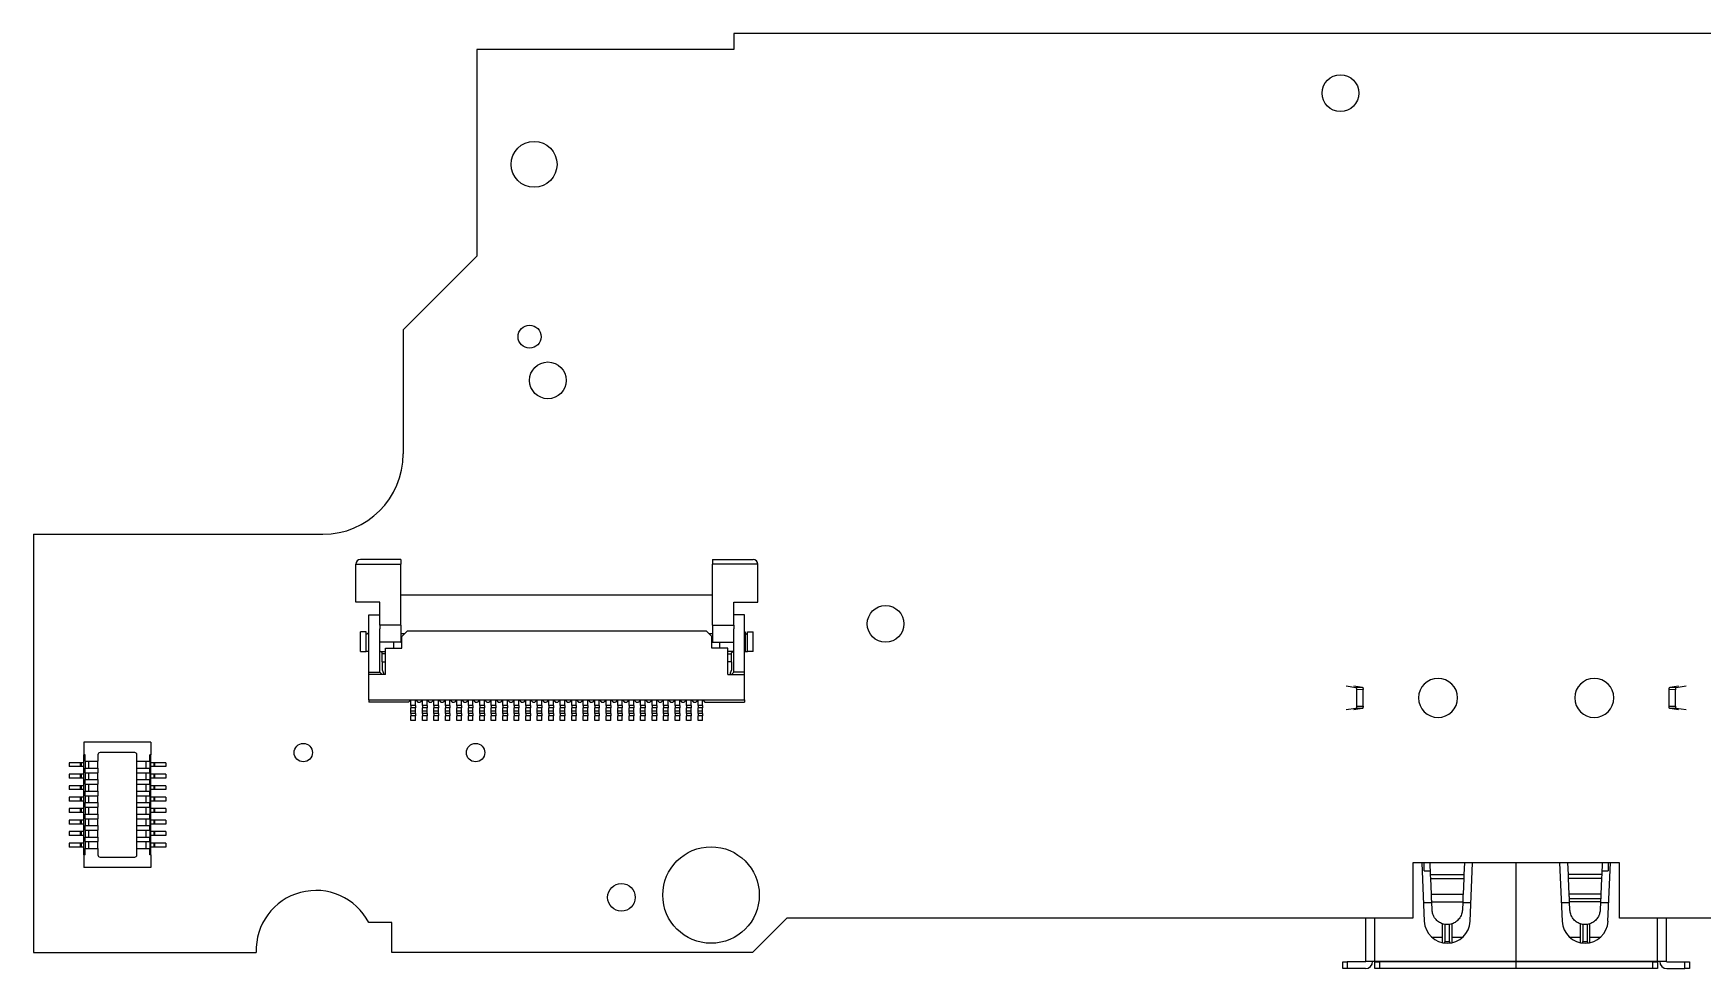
# Model space of a CAD drawing. Header units: millimetres. Extents: x -32 to 136, y -4 to 158.
# Drawn here: x 71.39 to 107.72, y 137.78 to 158.13 of the extents above; entities that cross this region are included whole.
import ezdxf

# ---------------------------------------------------------------- set-up
doc = ezdxf.new("R2010")
doc.units = ezdxf.units.MM

msp = doc.modelspace()

# ---------------------------------------------------------------- linework, layer by layer
at = {"color": 7, "linetype": 'Continuous', "lineweight": 25}
for p, q in [((86.641, 158.135), (86.641, 157.785)), ((120.741, 158.135), (86.641, 158.135)), ((81.041, 157.785), (81.041, 153.285)), ((86.641, 157.785), (81.041, 157.785)), ((81.041, 153.285), (79.441, 151.685)), ((79.441, 151.685), (79.441, 148.985)), ((71.391, 147.235), (71.391, 138.135)), ((71.391, 147.235), (77.691, 147.235)), ((78.409, 146.585), (79.391, 146.585)), ((78.409, 145.76), (78.409, 146.585)), ((79.391, 146.685), (78.509, 146.685)), ((79.391, 146.685), (79.391, 146.585)), ((79.391, 145.26), (79.391, 146.585)), ((86.176, 146.685), (87.059, 146.685)), ((86.176, 146.685), (86.176, 146.585)), ((87.159, 146.585), (86.176, 146.585)), ((86.176, 145.26), (86.176, 146.585)), ((87.159, 145.76), (87.159, 146.585)), ((78.934, 145.76), (78.409, 145.76)), ((78.934, 145.26), (78.934, 145.76)), ((79.391, 145.92), (86.176, 145.92)), ((86.634, 145.26), (86.634, 145.76)), ((86.634, 145.76), (87.159, 145.76)), ((78.696, 145.485), (78.934, 145.485)), ((78.696, 144.235), (78.696, 145.485)), ((86.871, 145.485), (86.634, 145.485)), ((86.871, 144.235), (86.871, 145.485)), ((78.634, 145.11), (78.509, 145.11)), ((78.509, 144.685), (78.509, 145.11)), ((78.634, 144.685), (78.634, 145.11)), ((78.684, 145.11), (78.684, 144.685)), ((78.696, 145.11), (78.684, 145.11)), ((79.391, 145.26), (78.934, 145.26)), ((78.934, 145.26), (78.934, 145.177)), ((78.934, 144.235), (78.934, 145.177)), ((79.391, 145.26), (79.391, 144.885)), ((79.391, 145.075), (79.474, 145.075)), ((79.409, 145.01), (79.534, 145.135)), ((79.409, 144.76), (79.409, 145.01)), ((79.534, 145.135), (86.034, 145.135)), ((86.159, 145.01), (86.034, 145.135)), ((86.094, 145.075), (86.176, 145.075)), ((86.159, 144.76), (86.159, 145.01)), ((86.176, 145.26), (86.634, 145.26)), ((86.176, 145.26), (86.176, 144.885)), ((86.634, 145.26), (86.634, 145.177)), ((86.634, 144.235), (86.634, 145.177)), ((86.871, 145.11), (86.884, 145.11)), ((86.884, 145.11), (86.884, 144.685)), ((86.934, 144.685), (86.934, 145.11)), ((86.934, 145.11), (87.059, 145.11)), ((87.059, 144.685), (87.059, 145.11)), ((78.509, 144.685), (78.634, 144.685)), ((78.684, 144.685), (78.634, 144.685)), ((78.684, 144.685), (78.696, 144.685)), ((79.391, 144.885), (78.934, 144.885)), ((79.059, 144.635), (78.984, 144.635)), ((78.984, 144.46), (78.984, 144.635)), ((79.059, 144.185), (79.059, 144.76)), ((79.059, 144.76), (79.409, 144.76)), ((79.234, 144.76), (79.234, 144.885)), ((79.409, 144.935), (79.391, 144.935)), ((79.391, 144.885), (79.409, 144.885)), ((86.176, 144.935), (86.159, 144.935)), ((86.159, 144.885), (86.176, 144.885)), ((86.509, 144.76), (86.159, 144.76)), ((86.176, 144.885), (86.634, 144.885)), ((86.334, 144.76), (86.334, 144.885)), ((86.509, 144.185), (86.509, 144.76)), ((86.509, 144.635), (86.584, 144.635)), ((86.584, 144.46), (86.584, 144.635)), ((86.884, 144.685), (86.871, 144.685)), ((86.884, 144.685), (86.934, 144.685)), ((87.059, 144.685), (86.934, 144.685)), ((78.984, 144.46), (79.059, 144.46)), ((78.984, 144.46), (78.984, 144.285)), ((78.984, 144.285), (79.009, 144.21)), ((86.584, 144.46), (86.509, 144.46)), ((86.584, 144.285), (86.559, 144.21)), ((86.584, 144.46), (86.584, 144.285)), ((78.696, 144.235), (78.934, 144.235)), ((78.696, 144.185), (78.696, 144.235)), ((79.059, 144.185), (78.696, 144.185)), ((78.696, 143.635), (78.696, 144.185)), ((78.934, 144.235), (78.984, 144.185)), ((78.934, 144.235), (78.934, 144.235)), ((79.009, 144.21), (79.009, 144.185)), ((86.509, 144.185), (86.871, 144.185)), ((86.559, 144.21), (86.559, 144.185)), ((86.634, 144.235), (86.584, 144.185)), ((86.871, 144.235), (86.634, 144.235)), ((86.634, 144.235), (86.634, 144.235)), ((86.871, 144.185), (86.871, 144.235)), ((86.871, 143.635), (86.871, 144.185)), ((99.966, 143.94), (100.18, 143.902)), ((100.13, 143.94), (100.318, 143.907)), ((100.18, 143.902), (100.318, 143.907)), ((107.014, 143.907), (107.202, 143.94)), ((107.014, 143.907), (107.151, 143.902)), ((107.151, 143.902), (107.365, 143.94)), ((78.696, 143.635), (86.871, 143.635)), ((78.696, 143.635), (78.696, 143.585)), ((79.559, 143.585), (78.696, 143.585)), ((79.604, 143.635), (79.559, 143.585)), ((79.609, 143.51), (79.609, 143.635)), ((79.709, 143.51), (79.709, 143.635)), ((79.714, 143.635), (79.759, 143.585)), ((79.759, 143.585), (79.809, 143.585)), ((79.854, 143.635), (79.809, 143.585)), ((79.859, 143.51), (79.859, 143.635)), ((79.959, 143.51), (79.959, 143.635)), ((79.964, 143.635), (80.009, 143.585)), ((80.009, 143.585), (80.059, 143.585)), ((80.104, 143.635), (80.059, 143.585)), ((80.109, 143.51), (80.109, 143.635)), ((80.209, 143.51), (80.209, 143.635)), ((80.214, 143.635), (80.259, 143.585)), ((80.259, 143.585), (80.309, 143.585)), ((80.354, 143.635), (80.309, 143.585)), ((80.359, 143.51), (80.359, 143.635)), ((80.459, 143.51), (80.459, 143.635)), ((80.464, 143.635), (80.509, 143.585)), ((80.509, 143.585), (80.559, 143.585)), ((80.604, 143.635), (80.559, 143.585)), ((80.609, 143.51), (80.609, 143.635)), ((80.709, 143.51), (80.709, 143.635)), ((80.714, 143.635), (80.759, 143.585)), ((80.759, 143.585), (80.809, 143.585)), ((80.854, 143.635), (80.809, 143.585)), ((80.859, 143.51), (80.859, 143.635)), ((80.959, 143.51), (80.959, 143.635)), ((80.964, 143.635), (81.009, 143.585)), ((81.009, 143.585), (81.059, 143.585)), ((81.104, 143.635), (81.059, 143.585)), ((81.109, 143.51), (81.109, 143.635)), ((81.209, 143.51), (81.209, 143.635)), ((81.214, 143.635), (81.259, 143.585)), ((81.259, 143.585), (81.309, 143.585)), ((81.354, 143.635), (81.309, 143.585)), ((81.359, 143.51), (81.359, 143.635)), ((81.459, 143.51), (81.459, 143.635)), ((81.464, 143.635), (81.509, 143.585)), ((81.509, 143.585), (81.559, 143.585)), ((81.604, 143.635), (81.559, 143.585)), ((81.609, 143.51), (81.609, 143.635)), ((81.709, 143.51), (81.709, 143.635)), ((81.714, 143.635), (81.759, 143.585)), ((81.759, 143.585), (81.809, 143.585)), ((81.854, 143.635), (81.809, 143.585)), ((81.859, 143.51), (81.859, 143.635)), ((81.959, 143.51), (81.959, 143.635)), ((81.964, 143.635), (82.009, 143.585)), ((82.009, 143.585), (82.059, 143.585)), ((82.104, 143.635), (82.059, 143.585)), ((82.109, 143.51), (82.109, 143.635)), ((82.209, 143.51), (82.209, 143.635)), ((82.214, 143.635), (82.259, 143.585)), ((82.259, 143.585), (82.309, 143.585)), ((82.354, 143.635), (82.309, 143.585)), ((82.359, 143.51), (82.359, 143.635)), ((82.459, 143.51), (82.459, 143.635)), ((82.464, 143.635), (82.509, 143.585)), ((82.509, 143.585), (82.559, 143.585)), ((82.604, 143.635), (82.559, 143.585)), ((82.609, 143.51), (82.609, 143.635)), ((82.709, 143.51), (82.709, 143.635)), ((82.714, 143.635), (82.759, 143.585)), ((82.759, 143.585), (82.809, 143.585)), ((82.854, 143.635), (82.809, 143.585)), ((82.859, 143.51), (82.859, 143.635)), ((82.959, 143.51), (82.959, 143.635)), ((82.964, 143.635), (83.009, 143.585)), ((83.009, 143.585), (83.059, 143.585)), ((83.104, 143.635), (83.059, 143.585)), ((83.109, 143.51), (83.109, 143.635)), ((83.209, 143.51), (83.209, 143.635)), ((83.214, 143.635), (83.259, 143.585)), ((83.259, 143.585), (83.309, 143.585)), ((83.354, 143.635), (83.309, 143.585)), ((83.359, 143.51), (83.359, 143.635)), ((83.459, 143.51), (83.459, 143.635)), ((83.464, 143.635), (83.509, 143.585)), ((83.509, 143.585), (83.559, 143.585)), ((83.604, 143.635), (83.559, 143.585)), ((83.609, 143.51), (83.609, 143.635)), ((83.709, 143.51), (83.709, 143.635)), ((83.714, 143.635), (83.759, 143.585)), ((83.759, 143.585), (83.809, 143.585)), ((83.854, 143.635), (83.809, 143.585)), ((83.859, 143.51), (83.859, 143.635)), ((83.959, 143.51), (83.959, 143.635)), ((83.964, 143.635), (84.009, 143.585)), ((84.009, 143.585), (84.059, 143.585)), ((84.104, 143.635), (84.059, 143.585)), ((84.109, 143.51), (84.109, 143.635)), ((84.209, 143.51), (84.209, 143.635)), ((84.214, 143.635), (84.259, 143.585)), ((84.259, 143.585), (84.309, 143.585)), ((84.354, 143.635), (84.309, 143.585)), ((84.359, 143.51), (84.359, 143.635)), ((84.459, 143.51), (84.459, 143.635)), ((84.464, 143.635), (84.509, 143.585)), ((84.509, 143.585), (84.559, 143.585)), ((84.604, 143.635), (84.559, 143.585)), ((84.609, 143.51), (84.609, 143.635)), ((84.709, 143.51), (84.709, 143.635)), ((84.714, 143.635), (84.759, 143.585)), ((84.759, 143.585), (84.809, 143.585)), ((84.854, 143.635), (84.809, 143.585)), ((84.859, 143.51), (84.859, 143.635)), ((84.959, 143.51), (84.959, 143.635)), ((84.964, 143.635), (85.009, 143.585)), ((85.009, 143.585), (85.059, 143.585)), ((85.104, 143.635), (85.059, 143.585)), ((85.109, 143.51), (85.109, 143.635)), ((85.209, 143.51), (85.209, 143.635)), ((85.214, 143.635), (85.259, 143.585)), ((85.259, 143.585), (85.309, 143.585)), ((85.354, 143.635), (85.309, 143.585)), ((85.359, 143.51), (85.359, 143.635)), ((85.459, 143.51), (85.459, 143.635)), ((85.464, 143.635), (85.509, 143.585)), ((85.509, 143.585), (85.559, 143.585)), ((85.604, 143.635), (85.559, 143.585)), ((85.609, 143.51), (85.609, 143.635)), ((85.709, 143.51), (85.709, 143.635)), ((85.714, 143.635), (85.759, 143.585)), ((85.759, 143.585), (85.809, 143.585)), ((85.854, 143.635), (85.809, 143.585)), ((85.859, 143.51), (85.859, 143.635)), ((85.959, 143.51), (85.959, 143.635)), ((85.964, 143.635), (86.009, 143.585)), ((86.009, 143.585), (86.871, 143.585)), ((86.871, 143.635), (86.871, 143.585)), ((100.336, 143.857), (100.198, 143.852)), ((100.198, 143.496), (100.198, 143.852)), ((100.336, 143.493), (100.336, 143.857)), ((107.133, 143.852), (106.995, 143.857)), ((106.995, 143.493), (106.995, 143.857)), ((107.133, 143.496), (107.133, 143.852)), ((79.709, 143.51), (79.609, 143.51)), ((79.609, 143.51), (79.609, 143.46)), ((79.709, 143.46), (79.609, 143.46)), ((79.609, 143.385), (79.609, 143.46)), ((79.709, 143.385), (79.609, 143.385)), ((79.609, 143.335), (79.609, 143.385)), ((79.709, 143.335), (79.609, 143.335)), ((79.609, 143.335), (79.609, 143.285)), ((79.709, 143.285), (79.609, 143.285)), ((79.609, 143.185), (79.609, 143.285)), ((79.709, 143.185), (79.609, 143.185)), ((79.709, 143.51), (79.709, 143.46)), ((79.709, 143.385), (79.709, 143.46)), ((79.709, 143.335), (79.709, 143.385)), ((79.709, 143.335), (79.709, 143.285)), ((79.709, 143.185), (79.709, 143.285)), ((79.959, 143.51), (79.859, 143.51)), ((79.859, 143.51), (79.859, 143.46)), ((79.959, 143.46), (79.859, 143.46)), ((79.859, 143.385), (79.859, 143.46)), ((79.959, 143.385), (79.859, 143.385)), ((79.859, 143.335), (79.859, 143.385)), ((79.959, 143.335), (79.859, 143.335)), ((79.859, 143.335), (79.859, 143.285)), ((79.959, 143.285), (79.859, 143.285)), ((79.859, 143.185), (79.859, 143.285)), ((79.959, 143.185), (79.859, 143.185)), ((79.959, 143.51), (79.959, 143.46)), ((79.959, 143.385), (79.959, 143.46)), ((79.959, 143.335), (79.959, 143.385)), ((79.959, 143.335), (79.959, 143.285)), ((79.959, 143.185), (79.959, 143.285)), ((80.209, 143.51), (80.109, 143.51)), ((80.109, 143.51), (80.109, 143.46)), ((80.209, 143.46), (80.109, 143.46)), ((80.109, 143.385), (80.109, 143.46)), ((80.209, 143.385), (80.109, 143.385)), ((80.109, 143.335), (80.109, 143.385)), ((80.209, 143.335), (80.109, 143.335)), ((80.109, 143.335), (80.109, 143.285)), ((80.209, 143.285), (80.109, 143.285)), ((80.109, 143.185), (80.109, 143.285)), ((80.209, 143.185), (80.109, 143.185)), ((80.209, 143.51), (80.209, 143.46)), ((80.209, 143.385), (80.209, 143.46)), ((80.209, 143.335), (80.209, 143.385)), ((80.209, 143.335), (80.209, 143.285)), ((80.209, 143.185), (80.209, 143.285)), ((80.459, 143.51), (80.359, 143.51)), ((80.359, 143.51), (80.359, 143.46)), ((80.459, 143.46), (80.359, 143.46)), ((80.359, 143.385), (80.359, 143.46)), ((80.459, 143.385), (80.359, 143.385)), ((80.359, 143.335), (80.359, 143.385)), ((80.459, 143.335), (80.359, 143.335)), ((80.359, 143.335), (80.359, 143.285)), ((80.459, 143.285), (80.359, 143.285)), ((80.359, 143.185), (80.359, 143.285)), ((80.459, 143.185), (80.359, 143.185)), ((80.459, 143.51), (80.459, 143.46)), ((80.459, 143.385), (80.459, 143.46)), ((80.459, 143.335), (80.459, 143.385)), ((80.459, 143.335), (80.459, 143.285)), ((80.459, 143.185), (80.459, 143.285)), ((80.709, 143.51), (80.609, 143.51)), ((80.609, 143.51), (80.609, 143.46)), ((80.709, 143.46), (80.609, 143.46)), ((80.609, 143.385), (80.609, 143.46)), ((80.709, 143.385), (80.609, 143.385)), ((80.609, 143.335), (80.609, 143.385)), ((80.709, 143.335), (80.609, 143.335)), ((80.609, 143.335), (80.609, 143.285)), ((80.709, 143.285), (80.609, 143.285)), ((80.609, 143.185), (80.609, 143.285)), ((80.709, 143.185), (80.609, 143.185)), ((80.709, 143.51), (80.709, 143.46)), ((80.709, 143.385), (80.709, 143.46)), ((80.709, 143.335), (80.709, 143.385)), ((80.709, 143.335), (80.709, 143.285)), ((80.709, 143.185), (80.709, 143.285)), ((80.959, 143.51), (80.859, 143.51)), ((80.859, 143.51), (80.859, 143.46)), ((80.959, 143.46), (80.859, 143.46)), ((80.859, 143.385), (80.859, 143.46)), ((80.959, 143.385), (80.859, 143.385)), ((80.859, 143.335), (80.859, 143.385)), ((80.959, 143.335), (80.859, 143.335)), ((80.859, 143.335), (80.859, 143.285)), ((80.959, 143.285), (80.859, 143.285)), ((80.859, 143.185), (80.859, 143.285)), ((80.959, 143.185), (80.859, 143.185)), ((80.959, 143.51), (80.959, 143.46)), ((80.959, 143.385), (80.959, 143.46)), ((80.959, 143.335), (80.959, 143.385)), ((80.959, 143.335), (80.959, 143.285)), ((80.959, 143.185), (80.959, 143.285)), ((81.209, 143.51), (81.109, 143.51)), ((81.109, 143.51), (81.109, 143.46)), ((81.209, 143.46), (81.109, 143.46)), ((81.109, 143.385), (81.109, 143.46)), ((81.209, 143.385), (81.109, 143.385)), ((81.109, 143.335), (81.109, 143.385)), ((81.209, 143.335), (81.109, 143.335)), ((81.109, 143.335), (81.109, 143.285)), ((81.209, 143.285), (81.109, 143.285)), ((81.109, 143.185), (81.109, 143.285)), ((81.209, 143.185), (81.109, 143.185)), ((81.209, 143.51), (81.209, 143.46)), ((81.209, 143.385), (81.209, 143.46)), ((81.209, 143.335), (81.209, 143.385)), ((81.209, 143.335), (81.209, 143.285)), ((81.209, 143.185), (81.209, 143.285)), ((81.459, 143.51), (81.359, 143.51)), ((81.359, 143.51), (81.359, 143.46)), ((81.459, 143.46), (81.359, 143.46)), ((81.359, 143.385), (81.359, 143.46)), ((81.459, 143.385), (81.359, 143.385)), ((81.359, 143.335), (81.359, 143.385)), ((81.459, 143.335), (81.359, 143.335)), ((81.359, 143.335), (81.359, 143.285)), ((81.459, 143.285), (81.359, 143.285)), ((81.359, 143.185), (81.359, 143.285)), ((81.459, 143.185), (81.359, 143.185)), ((81.459, 143.51), (81.459, 143.46)), ((81.459, 143.385), (81.459, 143.46)), ((81.459, 143.335), (81.459, 143.385)), ((81.459, 143.335), (81.459, 143.285)), ((81.459, 143.185), (81.459, 143.285)), ((81.709, 143.51), (81.609, 143.51)), ((81.609, 143.51), (81.609, 143.46)), ((81.709, 143.46), (81.609, 143.46)), ((81.609, 143.385), (81.609, 143.46)), ((81.709, 143.385), (81.609, 143.385)), ((81.609, 143.335), (81.609, 143.385)), ((81.709, 143.335), (81.609, 143.335)), ((81.609, 143.335), (81.609, 143.285)), ((81.709, 143.285), (81.609, 143.285)), ((81.609, 143.185), (81.609, 143.285)), ((81.709, 143.185), (81.609, 143.185)), ((81.709, 143.51), (81.709, 143.46)), ((81.709, 143.385), (81.709, 143.46)), ((81.709, 143.335), (81.709, 143.385)), ((81.709, 143.335), (81.709, 143.285)), ((81.709, 143.185), (81.709, 143.285)), ((81.959, 143.51), (81.859, 143.51)), ((81.859, 143.51), (81.859, 143.46)), ((81.959, 143.46), (81.859, 143.46)), ((81.859, 143.385), (81.859, 143.46)), ((81.959, 143.385), (81.859, 143.385)), ((81.859, 143.335), (81.859, 143.385)), ((81.959, 143.335), (81.859, 143.335)), ((81.859, 143.335), (81.859, 143.285)), ((81.959, 143.285), (81.859, 143.285)), ((81.859, 143.185), (81.859, 143.285)), ((81.959, 143.185), (81.859, 143.185)), ((81.959, 143.51), (81.959, 143.46)), ((81.959, 143.385), (81.959, 143.46)), ((81.959, 143.335), (81.959, 143.385)), ((81.959, 143.335), (81.959, 143.285)), ((81.959, 143.185), (81.959, 143.285)), ((82.209, 143.51), (82.109, 143.51)), ((82.109, 143.51), (82.109, 143.46)), ((82.209, 143.46), (82.109, 143.46)), ((82.109, 143.385), (82.109, 143.46)), ((82.209, 143.385), (82.109, 143.385)), ((82.109, 143.335), (82.109, 143.385)), ((82.209, 143.335), (82.109, 143.335)), ((82.109, 143.335), (82.109, 143.285)), ((82.209, 143.285), (82.109, 143.285)), ((82.109, 143.185), (82.109, 143.285)), ((82.209, 143.185), (82.109, 143.185)), ((82.209, 143.51), (82.209, 143.46)), ((82.209, 143.385), (82.209, 143.46)), ((82.209, 143.335), (82.209, 143.385)), ((82.209, 143.335), (82.209, 143.285)), ((82.209, 143.185), (82.209, 143.285)), ((82.459, 143.51), (82.359, 143.51)), ((82.359, 143.51), (82.359, 143.46)), ((82.459, 143.46), (82.359, 143.46)), ((82.359, 143.385), (82.359, 143.46)), ((82.459, 143.385), (82.359, 143.385)), ((82.359, 143.335), (82.359, 143.385)), ((82.459, 143.335), (82.359, 143.335)), ((82.359, 143.335), (82.359, 143.285)), ((82.459, 143.285), (82.359, 143.285)), ((82.359, 143.185), (82.359, 143.285)), ((82.459, 143.185), (82.359, 143.185)), ((82.459, 143.51), (82.459, 143.46)), ((82.459, 143.385), (82.459, 143.46)), ((82.459, 143.335), (82.459, 143.385)), ((82.459, 143.335), (82.459, 143.285)), ((82.459, 143.185), (82.459, 143.285)), ((82.709, 143.51), (82.609, 143.51)), ((82.609, 143.51), (82.609, 143.46)), ((82.709, 143.46), (82.609, 143.46)), ((82.609, 143.385), (82.609, 143.46)), ((82.709, 143.385), (82.609, 143.385)), ((82.609, 143.335), (82.609, 143.385)), ((82.709, 143.335), (82.609, 143.335)), ((82.609, 143.335), (82.609, 143.285)), ((82.709, 143.285), (82.609, 143.285)), ((82.609, 143.185), (82.609, 143.285)), ((82.709, 143.185), (82.609, 143.185)), ((82.709, 143.51), (82.709, 143.46)), ((82.709, 143.385), (82.709, 143.46)), ((82.709, 143.335), (82.709, 143.385)), ((82.709, 143.335), (82.709, 143.285)), ((82.709, 143.185), (82.709, 143.285)), ((82.959, 143.51), (82.859, 143.51)), ((82.859, 143.51), (82.859, 143.46)), ((82.959, 143.46), (82.859, 143.46)), ((82.859, 143.385), (82.859, 143.46)), ((82.959, 143.385), (82.859, 143.385)), ((82.859, 143.335), (82.859, 143.385)), ((82.959, 143.335), (82.859, 143.335)), ((82.859, 143.335), (82.859, 143.285)), ((82.959, 143.285), (82.859, 143.285)), ((82.859, 143.185), (82.859, 143.285)), ((82.959, 143.185), (82.859, 143.185)), ((82.959, 143.51), (82.959, 143.46)), ((82.959, 143.385), (82.959, 143.46)), ((82.959, 143.335), (82.959, 143.385)), ((82.959, 143.335), (82.959, 143.285)), ((82.959, 143.185), (82.959, 143.285)), ((83.209, 143.51), (83.109, 143.51)), ((83.109, 143.51), (83.109, 143.46)), ((83.209, 143.46), (83.109, 143.46)), ((83.109, 143.385), (83.109, 143.46)), ((83.209, 143.385), (83.109, 143.385)), ((83.109, 143.335), (83.109, 143.385)), ((83.209, 143.335), (83.109, 143.335)), ((83.109, 143.335), (83.109, 143.285)), ((83.209, 143.285), (83.109, 143.285)), ((83.109, 143.185), (83.109, 143.285)), ((83.209, 143.185), (83.109, 143.185)), ((83.209, 143.51), (83.209, 143.46)), ((83.209, 143.385), (83.209, 143.46)), ((83.209, 143.335), (83.209, 143.385)), ((83.209, 143.335), (83.209, 143.285)), ((83.209, 143.185), (83.209, 143.285)), ((83.459, 143.51), (83.359, 143.51)), ((83.359, 143.51), (83.359, 143.46)), ((83.459, 143.46), (83.359, 143.46)), ((83.359, 143.385), (83.359, 143.46)), ((83.459, 143.385), (83.359, 143.385)), ((83.359, 143.335), (83.359, 143.385)), ((83.459, 143.335), (83.359, 143.335)), ((83.359, 143.335), (83.359, 143.285)), ((83.459, 143.285), (83.359, 143.285)), ((83.359, 143.185), (83.359, 143.285)), ((83.459, 143.185), (83.359, 143.185)), ((83.459, 143.51), (83.459, 143.46)), ((83.459, 143.385), (83.459, 143.46)), ((83.459, 143.335), (83.459, 143.385)), ((83.459, 143.335), (83.459, 143.285)), ((83.459, 143.185), (83.459, 143.285)), ((83.709, 143.51), (83.609, 143.51)), ((83.609, 143.51), (83.609, 143.46)), ((83.709, 143.46), (83.609, 143.46)), ((83.609, 143.385), (83.609, 143.46)), ((83.709, 143.385), (83.609, 143.385)), ((83.609, 143.335), (83.609, 143.385)), ((83.709, 143.335), (83.609, 143.335)), ((83.609, 143.335), (83.609, 143.285)), ((83.709, 143.285), (83.609, 143.285)), ((83.609, 143.185), (83.609, 143.285)), ((83.709, 143.185), (83.609, 143.185)), ((83.709, 143.51), (83.709, 143.46)), ((83.709, 143.385), (83.709, 143.46)), ((83.709, 143.335), (83.709, 143.385)), ((83.709, 143.335), (83.709, 143.285)), ((83.709, 143.185), (83.709, 143.285)), ((83.959, 143.51), (83.859, 143.51)), ((83.859, 143.51), (83.859, 143.46)), ((83.959, 143.46), (83.859, 143.46)), ((83.859, 143.385), (83.859, 143.46)), ((83.959, 143.385), (83.859, 143.385)), ((83.859, 143.335), (83.859, 143.385)), ((83.959, 143.335), (83.859, 143.335)), ((83.859, 143.335), (83.859, 143.285)), ((83.959, 143.285), (83.859, 143.285)), ((83.859, 143.185), (83.859, 143.285)), ((83.959, 143.185), (83.859, 143.185)), ((83.959, 143.51), (83.959, 143.46)), ((83.959, 143.385), (83.959, 143.46)), ((83.959, 143.335), (83.959, 143.385)), ((83.959, 143.335), (83.959, 143.285)), ((83.959, 143.185), (83.959, 143.285)), ((84.209, 143.51), (84.109, 143.51)), ((84.109, 143.51), (84.109, 143.46)), ((84.209, 143.46), (84.109, 143.46)), ((84.109, 143.385), (84.109, 143.46)), ((84.209, 143.385), (84.109, 143.385)), ((84.109, 143.335), (84.109, 143.385)), ((84.209, 143.335), (84.109, 143.335)), ((84.109, 143.335), (84.109, 143.285)), ((84.209, 143.285), (84.109, 143.285)), ((84.109, 143.185), (84.109, 143.285)), ((84.209, 143.185), (84.109, 143.185)), ((84.209, 143.51), (84.209, 143.46)), ((84.209, 143.385), (84.209, 143.46)), ((84.209, 143.335), (84.209, 143.385)), ((84.209, 143.335), (84.209, 143.285)), ((84.209, 143.185), (84.209, 143.285)), ((84.459, 143.51), (84.359, 143.51)), ((84.359, 143.51), (84.359, 143.46)), ((84.459, 143.46), (84.359, 143.46)), ((84.359, 143.385), (84.359, 143.46)), ((84.459, 143.385), (84.359, 143.385)), ((84.359, 143.335), (84.359, 143.385)), ((84.459, 143.335), (84.359, 143.335)), ((84.359, 143.335), (84.359, 143.285)), ((84.459, 143.285), (84.359, 143.285)), ((84.359, 143.185), (84.359, 143.285)), ((84.459, 143.185), (84.359, 143.185)), ((84.459, 143.51), (84.459, 143.46)), ((84.459, 143.385), (84.459, 143.46)), ((84.459, 143.335), (84.459, 143.385)), ((84.459, 143.335), (84.459, 143.285)), ((84.459, 143.185), (84.459, 143.285)), ((84.709, 143.51), (84.609, 143.51)), ((84.609, 143.51), (84.609, 143.46)), ((84.709, 143.46), (84.609, 143.46)), ((84.609, 143.385), (84.609, 143.46)), ((84.709, 143.385), (84.609, 143.385)), ((84.609, 143.335), (84.609, 143.385)), ((84.709, 143.335), (84.609, 143.335)), ((84.609, 143.335), (84.609, 143.285)), ((84.709, 143.285), (84.609, 143.285)), ((84.609, 143.185), (84.609, 143.285)), ((84.709, 143.185), (84.609, 143.185)), ((84.709, 143.51), (84.709, 143.46)), ((84.709, 143.385), (84.709, 143.46)), ((84.709, 143.335), (84.709, 143.385)), ((84.709, 143.335), (84.709, 143.285)), ((84.709, 143.185), (84.709, 143.285)), ((84.959, 143.51), (84.859, 143.51)), ((84.859, 143.51), (84.859, 143.46)), ((84.959, 143.46), (84.859, 143.46)), ((84.859, 143.385), (84.859, 143.46)), ((84.959, 143.385), (84.859, 143.385)), ((84.859, 143.335), (84.859, 143.385)), ((84.959, 143.335), (84.859, 143.335)), ((84.859, 143.335), (84.859, 143.285)), ((84.959, 143.285), (84.859, 143.285)), ((84.859, 143.185), (84.859, 143.285)), ((84.959, 143.185), (84.859, 143.185)), ((84.959, 143.51), (84.959, 143.46)), ((84.959, 143.385), (84.959, 143.46)), ((84.959, 143.335), (84.959, 143.385)), ((84.959, 143.335), (84.959, 143.285)), ((84.959, 143.185), (84.959, 143.285)), ((85.209, 143.51), (85.109, 143.51)), ((85.109, 143.51), (85.109, 143.46)), ((85.209, 143.46), (85.109, 143.46)), ((85.109, 143.385), (85.109, 143.46)), ((85.209, 143.385), (85.109, 143.385)), ((85.109, 143.335), (85.109, 143.385)), ((85.209, 143.335), (85.109, 143.335)), ((85.109, 143.335), (85.109, 143.285)), ((85.209, 143.285), (85.109, 143.285)), ((85.109, 143.185), (85.109, 143.285)), ((85.209, 143.185), (85.109, 143.185)), ((85.209, 143.51), (85.209, 143.46)), ((85.209, 143.385), (85.209, 143.46)), ((85.209, 143.335), (85.209, 143.385)), ((85.209, 143.335), (85.209, 143.285)), ((85.209, 143.185), (85.209, 143.285)), ((85.459, 143.51), (85.359, 143.51)), ((85.359, 143.51), (85.359, 143.46)), ((85.459, 143.46), (85.359, 143.46)), ((85.359, 143.385), (85.359, 143.46)), ((85.459, 143.385), (85.359, 143.385)), ((85.359, 143.335), (85.359, 143.385)), ((85.459, 143.335), (85.359, 143.335)), ((85.359, 143.335), (85.359, 143.285)), ((85.459, 143.285), (85.359, 143.285)), ((85.359, 143.185), (85.359, 143.285)), ((85.459, 143.185), (85.359, 143.185)), ((85.459, 143.51), (85.459, 143.46)), ((85.459, 143.385), (85.459, 143.46)), ((85.459, 143.335), (85.459, 143.385)), ((85.459, 143.335), (85.459, 143.285)), ((85.459, 143.185), (85.459, 143.285)), ((85.709, 143.51), (85.609, 143.51)), ((85.609, 143.51), (85.609, 143.46)), ((85.709, 143.46), (85.609, 143.46)), ((85.609, 143.385), (85.609, 143.46)), ((85.709, 143.385), (85.609, 143.385)), ((85.609, 143.335), (85.609, 143.385)), ((85.709, 143.335), (85.609, 143.335)), ((85.609, 143.335), (85.609, 143.285)), ((85.709, 143.285), (85.609, 143.285)), ((85.609, 143.185), (85.609, 143.285)), ((85.709, 143.185), (85.609, 143.185)), ((85.709, 143.51), (85.709, 143.46)), ((85.709, 143.385), (85.709, 143.46)), ((85.709, 143.335), (85.709, 143.385)), ((85.709, 143.335), (85.709, 143.285)), ((85.709, 143.185), (85.709, 143.285)), ((85.959, 143.51), (85.859, 143.51)), ((85.859, 143.51), (85.859, 143.46)), ((85.959, 143.46), (85.859, 143.46)), ((85.859, 143.385), (85.859, 143.46)), ((85.959, 143.385), (85.859, 143.385)), ((85.859, 143.335), (85.859, 143.385)), ((85.959, 143.335), (85.859, 143.335)), ((85.859, 143.335), (85.859, 143.285)), ((85.959, 143.285), (85.859, 143.285)), ((85.859, 143.185), (85.859, 143.285)), ((85.959, 143.185), (85.859, 143.185)), ((85.959, 143.51), (85.959, 143.46)), ((85.959, 143.385), (85.959, 143.46)), ((85.959, 143.335), (85.959, 143.385)), ((85.959, 143.335), (85.959, 143.285)), ((85.959, 143.185), (85.959, 143.285)), ((100.179, 143.446), (99.966, 143.417)), ((100.317, 143.443), (100.13, 143.417)), ((100.317, 143.443), (100.179, 143.446)), ((100.198, 143.496), (100.336, 143.493)), ((106.995, 143.493), (107.133, 143.496)), ((107.152, 143.446), (107.014, 143.443)), ((107.202, 143.417), (107.014, 143.443)), ((107.365, 143.417), (107.152, 143.446)), ((72.491, 142.71), (72.491, 142.435)), ((73.951, 142.71), (72.491, 142.71)), ((72.516, 142.435), (72.491, 142.435)), ((72.491, 140.26), (72.491, 142.435)), ((72.516, 142.297), (72.516, 142.435)), ((72.796, 142.435), (72.796, 142.297)), ((73.596, 142.485), (72.846, 142.485)), ((73.646, 142.297), (73.646, 142.435)), ((73.951, 142.435), (73.926, 142.435)), ((73.926, 142.297), (73.926, 142.435)), ((73.951, 142.71), (73.951, 142.435)), ((73.951, 140.26), (73.951, 142.435)), ((72.171, 142.265), (72.171, 142.18)), ((72.411, 142.265), (72.171, 142.265)), ((72.411, 142.18), (72.171, 142.18)), ((72.411, 142.265), (72.411, 142.18)), ((72.431, 142.265), (72.411, 142.265)), ((72.431, 142.18), (72.411, 142.18)), ((72.491, 142.265), (72.431, 142.265)), ((72.431, 142.265), (72.431, 142.18)), ((72.491, 142.18), (72.431, 142.18)), ((72.516, 142.297), (72.796, 142.297)), ((72.516, 142.297), (72.516, 142.147)), ((72.516, 142.147), (72.796, 142.147)), ((72.516, 142.047), (72.516, 142.147)), ((72.596, 142.147), (72.596, 142.297)), ((72.796, 142.147), (72.796, 142.297)), ((72.796, 142.147), (72.796, 142.047)), ((73.646, 142.297), (73.926, 142.297)), ((73.646, 142.147), (73.646, 142.297)), ((73.646, 142.147), (73.926, 142.147)), ((73.646, 142.047), (73.646, 142.147)), ((73.846, 142.147), (73.846, 142.297)), ((73.926, 142.297), (73.926, 142.147)), ((73.926, 142.047), (73.926, 142.147)), ((74.011, 142.265), (73.951, 142.265)), ((74.011, 142.18), (73.951, 142.18)), ((74.011, 142.265), (74.011, 142.18)), ((74.031, 142.265), (74.011, 142.265)), ((74.031, 142.18), (74.011, 142.18)), ((74.031, 142.265), (74.031, 142.18)), ((74.271, 142.265), (74.031, 142.265)), ((74.271, 142.18), (74.031, 142.18)), ((74.271, 142.265), (74.271, 142.18)), ((72.171, 142.015), (72.171, 141.93)), ((72.411, 142.015), (72.171, 142.015)), ((72.411, 141.93), (72.171, 141.93)), ((72.171, 141.765), (72.171, 141.68)), ((72.411, 141.765), (72.171, 141.765)), ((72.411, 142.015), (72.411, 141.93)), ((72.431, 142.015), (72.411, 142.015)), ((72.431, 141.93), (72.411, 141.93)), ((72.411, 141.765), (72.411, 141.68)), ((72.431, 141.765), (72.411, 141.765)), ((72.431, 142.015), (72.431, 141.93)), ((72.491, 142.015), (72.431, 142.015)), ((72.491, 141.93), (72.431, 141.93)), ((72.491, 141.765), (72.431, 141.765)), ((72.431, 141.765), (72.431, 141.68)), ((72.516, 142.047), (72.796, 142.047)), ((72.516, 142.047), (72.516, 141.897)), ((72.516, 141.897), (72.796, 141.897)), ((72.516, 141.797), (72.516, 141.897)), ((72.516, 141.797), (72.796, 141.797)), ((72.516, 141.797), (72.516, 141.647)), ((72.596, 141.897), (72.596, 142.047)), ((72.596, 141.647), (72.596, 141.797)), ((72.796, 141.897), (72.796, 142.047)), ((72.796, 141.897), (72.796, 141.797)), ((72.796, 141.647), (72.796, 141.797)), ((73.646, 142.047), (73.926, 142.047)), ((73.646, 141.897), (73.646, 142.047)), ((73.646, 141.897), (73.926, 141.897)), ((73.646, 141.797), (73.646, 141.897)), ((73.646, 141.797), (73.926, 141.797)), ((73.646, 141.647), (73.646, 141.797)), ((73.846, 141.897), (73.846, 142.047)), ((73.846, 141.647), (73.846, 141.797)), ((73.926, 142.047), (73.926, 141.897)), ((73.926, 141.797), (73.926, 141.897)), ((73.926, 141.797), (73.926, 141.647)), ((74.011, 142.015), (73.951, 142.015)), ((74.011, 141.93), (73.951, 141.93)), ((74.011, 141.765), (73.951, 141.765)), ((74.011, 142.015), (74.011, 141.93)), ((74.031, 142.015), (74.011, 142.015)), ((74.031, 141.93), (74.011, 141.93)), ((74.011, 141.765), (74.011, 141.68)), ((74.031, 141.765), (74.011, 141.765)), ((74.031, 142.015), (74.031, 141.93)), ((74.271, 142.015), (74.031, 142.015)), ((74.271, 141.93), (74.031, 141.93)), ((74.031, 141.765), (74.031, 141.68)), ((74.271, 141.765), (74.031, 141.765)), ((74.271, 142.015), (74.271, 141.93)), ((74.271, 141.765), (74.271, 141.68)), ((72.411, 141.68), (72.171, 141.68)), ((72.171, 141.515), (72.171, 141.43)), ((72.411, 141.515), (72.171, 141.515)), ((72.411, 141.43), (72.171, 141.43)), ((72.431, 141.68), (72.411, 141.68)), ((72.411, 141.515), (72.411, 141.43)), ((72.431, 141.515), (72.411, 141.515)), ((72.431, 141.43), (72.411, 141.43)), ((72.491, 141.68), (72.431, 141.68)), ((72.491, 141.515), (72.431, 141.515)), ((72.431, 141.515), (72.431, 141.43)), ((72.491, 141.43), (72.431, 141.43)), ((72.516, 141.647), (72.796, 141.647)), ((72.516, 141.547), (72.516, 141.647)), ((72.516, 141.547), (72.796, 141.547)), ((72.516, 141.547), (72.516, 141.397)), ((72.516, 141.397), (72.796, 141.397)), ((72.516, 141.297), (72.516, 141.397)), ((72.596, 141.397), (72.596, 141.547)), ((72.796, 141.647), (72.796, 141.547)), ((72.796, 141.397), (72.796, 141.547)), ((72.796, 141.397), (72.796, 141.297)), ((73.646, 141.647), (73.926, 141.647)), ((73.646, 141.547), (73.646, 141.647)), ((73.646, 141.547), (73.926, 141.547)), ((73.646, 141.397), (73.646, 141.547)), ((73.646, 141.397), (73.926, 141.397)), ((73.646, 141.297), (73.646, 141.397)), ((73.846, 141.397), (73.846, 141.547)), ((73.926, 141.547), (73.926, 141.647)), ((73.926, 141.547), (73.926, 141.397)), ((73.926, 141.297), (73.926, 141.397)), ((74.011, 141.68), (73.951, 141.68)), ((74.011, 141.515), (73.951, 141.515)), ((74.011, 141.43), (73.951, 141.43)), ((74.031, 141.68), (74.011, 141.68)), ((74.011, 141.515), (74.011, 141.43)), ((74.031, 141.515), (74.011, 141.515)), ((74.031, 141.43), (74.011, 141.43)), ((74.271, 141.68), (74.031, 141.68)), ((74.031, 141.515), (74.031, 141.43)), ((74.271, 141.515), (74.031, 141.515)), ((74.271, 141.43), (74.031, 141.43)), ((74.271, 141.515), (74.271, 141.43)), ((72.171, 141.265), (72.171, 141.18)), ((72.411, 141.265), (72.171, 141.265)), ((72.411, 141.18), (72.171, 141.18)), ((72.171, 141.015), (72.171, 140.93)), ((72.411, 141.015), (72.171, 141.015)), ((72.411, 141.265), (72.411, 141.18)), ((72.431, 141.265), (72.411, 141.265)), ((72.431, 141.18), (72.411, 141.18)), ((72.411, 141.015), (72.411, 140.93)), ((72.431, 141.015), (72.411, 141.015)), ((72.491, 141.265), (72.431, 141.265)), ((72.431, 141.265), (72.431, 141.18)), ((72.491, 141.18), (72.431, 141.18)), ((72.491, 141.015), (72.431, 141.015)), ((72.431, 141.015), (72.431, 140.93)), ((72.516, 141.297), (72.796, 141.297)), ((72.516, 141.297), (72.516, 141.147)), ((72.516, 141.147), (72.796, 141.147)), ((72.516, 141.047), (72.516, 141.147)), ((72.516, 141.047), (72.796, 141.047)), ((72.516, 141.047), (72.516, 140.897)), ((72.596, 141.147), (72.596, 141.297)), ((72.596, 140.897), (72.596, 141.047)), ((72.796, 141.147), (72.796, 141.297)), ((72.796, 141.147), (72.796, 141.047)), ((72.796, 140.897), (72.796, 141.047)), ((73.646, 141.297), (73.926, 141.297)), ((73.646, 141.147), (73.646, 141.297)), ((73.646, 141.147), (73.926, 141.147)), ((73.646, 141.047), (73.646, 141.147)), ((73.646, 141.047), (73.926, 141.047)), ((73.646, 140.897), (73.646, 141.047)), ((73.846, 141.147), (73.846, 141.297)), ((73.846, 140.897), (73.846, 141.047)), ((73.926, 141.297), (73.926, 141.147)), ((73.926, 141.047), (73.926, 141.147)), ((73.926, 141.047), (73.926, 140.897)), ((74.011, 141.265), (73.951, 141.265)), ((74.011, 141.18), (73.951, 141.18)), ((74.011, 141.015), (73.951, 141.015)), ((74.011, 141.265), (74.011, 141.18)), ((74.031, 141.265), (74.011, 141.265)), ((74.031, 141.18), (74.011, 141.18)), ((74.011, 141.015), (74.011, 140.93)), ((74.031, 141.015), (74.011, 141.015)), ((74.031, 141.265), (74.031, 141.18)), ((74.271, 141.265), (74.031, 141.265)), ((74.271, 141.18), (74.031, 141.18)), ((74.031, 141.015), (74.031, 140.93)), ((74.271, 141.015), (74.031, 141.015)), ((74.271, 141.265), (74.271, 141.18)), ((74.271, 141.015), (74.271, 140.93)), ((72.411, 140.93), (72.171, 140.93)), ((72.171, 140.765), (72.171, 140.68)), ((72.411, 140.765), (72.171, 140.765)), ((72.411, 140.68), (72.171, 140.68)), ((72.431, 140.93), (72.411, 140.93)), ((72.411, 140.765), (72.411, 140.68)), ((72.431, 140.765), (72.411, 140.765)), ((72.431, 140.68), (72.411, 140.68)), ((72.491, 140.93), (72.431, 140.93)), ((72.491, 140.765), (72.431, 140.765)), ((72.431, 140.765), (72.431, 140.68)), ((72.491, 140.68), (72.431, 140.68)), ((72.516, 140.897), (72.796, 140.897)), ((72.516, 140.797), (72.516, 140.897)), ((72.516, 140.797), (72.796, 140.797)), ((72.516, 140.797), (72.516, 140.647)), ((72.516, 140.647), (72.796, 140.647)), ((72.516, 140.547), (72.516, 140.647)), ((72.596, 140.647), (72.596, 140.797)), ((72.796, 140.897), (72.796, 140.797)), ((72.796, 140.647), (72.796, 140.797)), ((72.796, 140.647), (72.796, 140.547)), ((73.646, 140.897), (73.926, 140.897)), ((73.646, 140.797), (73.646, 140.897)), ((73.646, 140.797), (73.926, 140.797)), ((73.646, 140.647), (73.646, 140.797)), ((73.646, 140.647), (73.926, 140.647)), ((73.646, 140.547), (73.646, 140.647)), ((73.846, 140.647), (73.846, 140.797)), ((73.926, 140.797), (73.926, 140.897)), ((73.926, 140.797), (73.926, 140.647)), ((73.926, 140.547), (73.926, 140.647)), ((74.011, 140.93), (73.951, 140.93)), ((74.011, 140.765), (73.951, 140.765)), ((74.011, 140.68), (73.951, 140.68)), ((74.031, 140.93), (74.011, 140.93)), ((74.011, 140.765), (74.011, 140.68)), ((74.031, 140.765), (74.011, 140.765)), ((74.031, 140.68), (74.011, 140.68)), ((74.271, 140.93), (74.031, 140.93)), ((74.031, 140.765), (74.031, 140.68)), ((74.271, 140.765), (74.031, 140.765)), ((74.271, 140.68), (74.031, 140.68)), ((74.271, 140.765), (74.271, 140.68)), ((72.171, 140.515), (72.171, 140.43)), ((72.411, 140.515), (72.171, 140.515)), ((72.411, 140.43), (72.171, 140.43)), ((72.411, 140.515), (72.411, 140.43)), ((72.431, 140.515), (72.411, 140.515)), ((72.431, 140.43), (72.411, 140.43)), ((72.431, 140.515), (72.431, 140.43)), ((72.491, 140.515), (72.431, 140.515)), ((72.491, 140.43), (72.431, 140.43)), ((72.516, 140.26), (72.491, 140.26)), ((72.491, 140.26), (72.491, 139.985)), ((72.516, 140.547), (72.796, 140.547)), ((72.516, 140.547), (72.516, 140.397)), ((72.516, 140.397), (72.796, 140.397)), ((72.516, 140.26), (72.516, 140.397)), ((72.596, 140.397), (72.596, 140.547)), ((72.796, 140.397), (72.796, 140.547)), ((72.796, 140.397), (72.796, 140.26)), ((73.646, 140.547), (73.926, 140.547)), ((73.646, 140.397), (73.646, 140.547)), ((73.646, 140.397), (73.926, 140.397)), ((73.646, 140.26), (73.646, 140.397)), ((73.846, 140.397), (73.846, 140.547)), ((73.926, 140.547), (73.926, 140.397)), ((73.926, 140.26), (73.926, 140.397)), ((73.951, 140.26), (73.926, 140.26)), ((74.011, 140.515), (73.951, 140.515)), ((74.011, 140.43), (73.951, 140.43)), ((73.951, 140.26), (73.951, 139.985)), ((74.011, 140.515), (74.011, 140.43)), ((74.031, 140.515), (74.011, 140.515)), ((74.031, 140.43), (74.011, 140.43)), ((74.031, 140.515), (74.031, 140.43)), ((74.271, 140.515), (74.031, 140.515)), ((74.271, 140.43), (74.031, 140.43)), ((74.271, 140.515), (74.271, 140.43)), ((73.951, 139.985), (72.491, 139.985)), ((72.846, 140.21), (73.596, 140.21)), ((105.916, 140.085), (101.416, 140.085)), ((101.416, 140.085), (101.416, 138.885)), ((101.613, 140.085), (101.666, 138.814)), ((101.666, 139.915), (101.666, 140.085)), ((101.666, 139.915), (101.799, 139.915)), ((101.803, 139.835), (101.792, 140.085)), ((102.539, 140.085), (102.529, 139.835)), ((102.665, 138.814), (102.718, 140.085)), ((103.665, 137.94), (103.665, 140.085)), ((103.666, 137.94), (103.666, 140.085)), ((104.613, 140.085), (104.666, 138.814)), ((104.803, 139.835), (104.792, 140.085)), ((105.539, 140.085), (105.529, 139.835)), ((105.532, 139.915), (105.666, 139.915)), ((105.665, 138.814), (105.718, 140.085)), ((105.666, 140.085), (105.666, 139.915)), ((105.916, 138.885), (105.916, 140.085)), ((101.803, 139.835), (102.529, 139.835)), ((101.807, 139.746), (102.525, 139.746)), ((101.822, 139.401), (101.807, 139.746)), ((102.525, 139.746), (102.51, 139.401)), ((105.529, 139.835), (104.803, 139.835)), ((105.525, 139.746), (104.807, 139.746)), ((104.822, 139.401), (104.807, 139.746)), ((105.525, 139.746), (105.51, 139.401)), ((101.83, 139.215), (101.649, 139.215)), ((101.822, 139.401), (102.51, 139.401)), ((101.836, 139.059), (101.829, 139.238)), ((101.829, 139.238), (102.503, 139.238)), ((102.503, 139.238), (102.495, 139.059)), ((102.682, 139.215), (102.502, 139.215)), ((103.666, 139.215), (103.665, 139.215)), ((104.83, 139.215), (104.649, 139.215)), ((105.51, 139.401), (104.822, 139.401)), ((104.825, 139.313), (105.506, 139.313)), ((105.503, 139.238), (104.829, 139.238)), ((104.836, 139.059), (104.829, 139.238)), ((105.503, 139.238), (105.495, 139.059)), ((105.682, 139.215), (105.502, 139.215)), ((87.791, 138.885), (87.041, 138.135)), ((101.416, 138.885), (87.791, 138.885)), ((100.391, 137.94), (100.391, 138.885)), ((119.541, 138.885), (105.916, 138.885)), ((106.941, 137.94), (106.941, 138.885)), ((79.191, 138.785), (78.691, 138.785)), ((79.191, 138.135), (79.191, 138.785)), ((102.066, 138.465), (101.829, 138.465)), ((102.066, 138.345), (102.066, 138.76)), ((102.116, 138.752), (102.116, 138.374)), ((102.216, 138.374), (102.216, 138.752)), ((102.266, 138.76), (102.266, 138.345)), ((102.502, 138.465), (102.266, 138.465)), ((103.666, 138.465), (103.665, 138.465)), ((105.066, 138.465), (104.829, 138.465)), ((105.066, 138.345), (105.066, 138.76)), ((105.116, 138.752), (105.116, 138.374)), ((105.216, 138.374), (105.216, 138.752)), ((105.266, 138.76), (105.266, 138.345)), ((105.502, 138.465), (105.266, 138.465)), ((71.391, 138.135), (76.241, 138.135)), ((87.041, 138.135), (79.191, 138.135)), ((102.116, 138.374), (102.096, 138.34)), ((102.116, 138.374), (102.216, 138.374)), ((102.236, 138.34), (102.216, 138.374)), ((103.666, 138.115), (103.665, 138.115)), ((105.116, 138.374), (105.096, 138.34)), ((105.116, 138.374), (105.216, 138.374)), ((105.236, 138.34), (105.216, 138.374)), ((99.891, 137.785), (99.891, 137.935)), ((99.891, 137.935), (99.991, 137.935)), ((99.991, 137.785), (99.891, 137.785)), ((99.991, 137.935), (99.991, 137.785)), ((100.386, 137.935), (99.991, 137.935)), ((100.386, 137.785), (99.991, 137.785)), ((100.591, 137.94), (100.391, 137.94)), ((103.665, 137.94), (100.591, 137.94)), ((100.591, 137.935), (100.591, 137.94)), ((100.591, 137.785), (100.591, 137.935)), ((100.591, 137.935), (100.691, 137.935)), ((100.691, 137.785), (100.591, 137.785)), ((100.691, 137.935), (100.691, 137.785)), ((103.665, 137.935), (100.691, 137.935)), ((103.665, 137.785), (100.691, 137.785)), ((103.665, 137.935), (103.665, 137.94)), ((103.665, 137.785), (103.665, 137.935)), ((106.741, 137.94), (103.666, 137.94)), ((103.666, 137.935), (103.666, 137.94)), ((106.641, 137.935), (103.666, 137.935)), ((103.666, 137.785), (103.666, 137.935)), ((106.641, 137.785), (103.666, 137.785)), ((106.641, 137.785), (106.641, 137.935)), ((106.641, 137.935), (106.741, 137.935)), ((106.741, 137.785), (106.641, 137.785)), ((106.741, 137.935), (106.741, 137.94)), ((106.941, 137.94), (106.741, 137.94)), ((106.741, 137.935), (106.741, 137.785)), ((106.946, 137.935), (107.341, 137.935)), ((106.946, 137.785), (107.341, 137.785)), ((107.341, 137.785), (107.341, 137.935)), ((107.341, 137.935), (107.441, 137.935)), ((107.441, 137.785), (107.341, 137.785)), ((107.441, 137.935), (107.441, 137.785))]:
    msp.add_line(p, q, dxfattribs=at)
at = {"color": 8, "linetype": 'Continuous', "lineweight": 25}
for p, q in [((78.934, 144.685), (79.059, 144.685)), ((86.634, 144.685), (86.509, 144.685)), ((100.591, 137.94), (100.591, 138.885)), ((106.741, 137.94), (106.741, 138.885))]:
    msp.add_line(p, q, dxfattribs=at)
at = {"color": 7, "linetype": 'Continuous', "lineweight": 25}
for centre, radius in [((99.841, 156.835), 0.4), ((82.291, 155.285), 0.5), ((82.191, 151.535), 0.25), ((82.591, 150.585), 0.4), ((89.941, 145.285), 0.4), ((77.266, 142.485), 0.2), ((81.016, 142.485), 0.2), ((86.141, 139.385), 1.05), ((84.191, 139.335), 0.3)]:
    msp.add_circle(centre, radius, dxfattribs=at)
for centre, radius, start, end in [((77.691, 148.985), 1.75, 270, 0), ((78.509, 146.585), 0.1, 90, 180), ((87.059, 146.585), 0.1, 0, 90), ((101.966, 143.675), 0.425, 90, 270), ((101.966, 143.675), 0.425, 270, 90), ((105.366, 143.675), 0.425, 90, 270), ((105.366, 143.675), 0.425, 270, 90), ((72.846, 142.435), 0.05, 90, 180), ((73.596, 142.435), 0.05, 0, 90), ((72.846, 140.26), 0.05, 180, 270), ((73.596, 140.26), 0.05, 270, 0), ((77.539, 138.186), 1.299, 27.4491, 182.2681), ((102.166, 138.835), 0.5, 182.3777, 357.6223), ((105.166, 138.835), 0.5, 182.3777, 357.6223), ((100.386, 137.94), 0.005, 270, 0), ((100.386, 137.94), 0.155, 270, 0), ((106.946, 137.94), 0.155, 180, 270), ((106.946, 137.94), 0.005, 180, 270)]:
    msp.add_arc(centre, radius, start, end, dxfattribs=at)
for points, knots in [([(78.648, 145.062), (78.645, 145.064), (78.637, 145.067), (78.634, 145.08), (78.634, 145.095), (78.634, 145.105), (78.634, 145.11)], [0, 0, 0, 0, 0.279345, 0.558724, 0.779463, 1, 1, 1, 1]), ([(78.684, 145.11), (78.683, 145.103), (78.682, 145.091), (78.672, 145.076), (78.659, 145.066), (78.652, 145.063), (78.648, 145.062)], [0, 0, 0, 0, 0.279984, 0.559746, 0.779921, 1, 1, 1, 1]), ([(86.884, 145.11), (86.884, 145.103), (86.886, 145.091), (86.896, 145.076), (86.908, 145.066), (86.915, 145.063), (86.919, 145.062)], [0, 0, 0, 0, 0.279984, 0.559746, 0.779921, 1, 1, 1, 1]), ([(86.919, 145.062), (86.923, 145.064), (86.93, 145.067), (86.933, 145.08), (86.934, 145.095), (86.934, 145.105), (86.934, 145.11)], [0, 0, 0, 0, 0.279345, 0.558724, 0.779463, 1, 1, 1, 1]), ([(78.984, 144.635), (78.984, 144.635), (78.984, 144.636), (78.983, 144.641), (78.982, 144.649), (78.978, 144.66), (78.97, 144.67), (78.959, 144.678), (78.947, 144.684), (78.938, 144.684), (78.934, 144.685)], [0, 0, 0, 0, 0.12508, 0.250174, 0.375145, 0.5, 0.62486, 0.749835, 0.874912, 1, 1, 1, 1]), ([(86.584, 144.635), (86.584, 144.635), (86.584, 144.636), (86.584, 144.641), (86.586, 144.649), (86.59, 144.66), (86.597, 144.67), (86.608, 144.678), (86.62, 144.684), (86.629, 144.684), (86.634, 144.685)], [0, 0, 0, 0, 0.12508, 0.250174, 0.375145, 0.5, 0.62486, 0.749835, 0.874912, 1, 1, 1, 1]), ([(100.198, 143.852), (100.198, 143.859), (100.197, 143.873), (100.192, 143.889), (100.186, 143.899), (100.182, 143.901), (100.18, 143.902)], [0, 0, 0, 0, 0.271185, 0.562276, 0.788912, 1, 1, 1, 1]), ([(100.318, 143.907), (100.32, 143.905), (100.326, 143.903), (100.332, 143.889), (100.335, 143.873), (100.336, 143.862), (100.336, 143.857)], [0, 0, 0, 0, 0.2710761, 0.5621346, 0.7888233, 1, 1, 1, 1]), ([(106.995, 143.857), (106.996, 143.863), (106.996, 143.878), (107.001, 143.894), (107.007, 143.904), (107.012, 143.906), (107.014, 143.907)], [0, 0, 0, 0, 0.271185, 0.562276, 0.788912, 1, 1, 1, 1]), ([(107.151, 143.902), (107.149, 143.901), (107.143, 143.898), (107.137, 143.885), (107.134, 143.868), (107.133, 143.857), (107.133, 143.852)], [0, 0, 0, 0, 0.2710761, 0.5621346, 0.7888233, 1, 1, 1, 1]), ([(100.179, 143.446), (100.182, 143.447), (100.188, 143.45), (100.194, 143.463), (100.198, 143.48), (100.198, 143.491), (100.198, 143.496)], [0, 0, 0, 0, 0.270893, 0.562217, 0.789048, 1, 1, 1, 1]), ([(100.336, 143.493), (100.336, 143.486), (100.335, 143.472), (100.33, 143.455), (100.324, 143.445), (100.319, 143.444), (100.317, 143.443)], [0, 0, 0, 0, 0.270956, 0.562299, 0.7891, 1, 1, 1, 1]), ([(107.014, 143.443), (107.011, 143.444), (107.006, 143.446), (107, 143.46), (106.996, 143.476), (106.996, 143.487), (106.995, 143.493)], [0, 0, 0, 0, 0.270893, 0.562217, 0.789048, 1, 1, 1, 1]), ([(107.133, 143.496), (107.133, 143.489), (107.134, 143.475), (107.139, 143.459), (107.145, 143.449), (107.15, 143.447), (107.152, 143.446)], [0, 0, 0, 0, 0.2709558, 0.5622991, 0.7890996, 1, 1, 1, 1]), ([(101.807, 139.746), (101.806, 139.762), (101.805, 139.79), (101.803, 139.821), (101.803, 139.835)], [0, 0, 0, 0, 0.559971, 1, 1, 1, 1]), ([(102.529, 139.835), (102.528, 139.817), (102.527, 139.786), (102.525, 139.758), (102.525, 139.746)], [0, 0, 0, 0, 0.560032, 1, 1, 1, 1]), ([(104.807, 139.746), (104.806, 139.762), (104.805, 139.79), (104.803, 139.821), (104.803, 139.835)], [0, 0, 0, 0, 0.559971, 1, 1, 1, 1]), ([(105.529, 139.835), (105.528, 139.817), (105.527, 139.786), (105.525, 139.758), (105.525, 139.746)], [0, 0, 0, 0, 0.560032, 1, 1, 1, 1]), ([(101.829, 139.238), (101.828, 139.252), (101.827, 139.282), (101.824, 139.34), (101.823, 139.378), (101.822, 139.401)], [0, 0, 0, 0, 0.277018, 0.562304, 1, 1, 1, 1]), ([(102.51, 139.401), (102.509, 139.387), (102.508, 139.358), (102.505, 139.301), (102.504, 139.262), (102.503, 139.238)], [0, 0, 0, 0, 0.277003, 0.562285, 1, 1, 1, 1]), ([(104.825, 139.313), (104.825, 139.33), (104.823, 139.361), (104.822, 139.389), (104.822, 139.401)], [0, 0, 0, 0, 0.560032, 1, 1, 1, 1]), ([(104.829, 139.238), (104.828, 139.251), (104.827, 139.275), (104.826, 139.301), (104.825, 139.313)], [0, 0, 0, 0, 0.5599795, 1, 1, 1, 1]), ([(105.506, 139.313), (105.505, 139.298), (105.504, 139.272), (105.503, 139.248), (105.503, 139.238)], [0, 0, 0, 0, 0.560023, 1, 1, 1, 1]), ([(105.51, 139.401), (105.509, 139.385), (105.508, 139.357), (105.506, 139.326), (105.506, 139.313)], [0, 0, 0, 0, 0.559971, 1, 1, 1, 1]), ([(102.495, 139.059), (102.491, 139.028), (102.482, 138.96), (102.432, 138.871), (102.358, 138.8), (102.269, 138.755), (102.166, 138.738), (102.062, 138.755), (101.973, 138.8), (101.899, 138.871), (101.849, 138.96), (101.84, 139.028), (101.836, 139.059)], [0, 0, 0, 0, 0.09674, 0.215333, 0.305382, 0.401274, 0.5, 0.598726, 0.694618, 0.784667, 0.90326, 1, 1, 1, 1]), ([(105.495, 139.059), (105.491, 139.028), (105.482, 138.96), (105.432, 138.871), (105.358, 138.8), (105.269, 138.755), (105.166, 138.738), (105.062, 138.755), (104.973, 138.8), (104.899, 138.871), (104.849, 138.96), (104.84, 139.028), (104.836, 139.059)], [0, 0, 0, 0, 0.09674, 0.215333, 0.305382, 0.401274, 0.5, 0.598726, 0.694618, 0.784667, 0.90326, 1, 1, 1, 1])]:
    msp.add_open_spline(points, degree=3, knots=knots, dxfattribs=at)

doc.saveas('drawing.dxf')
